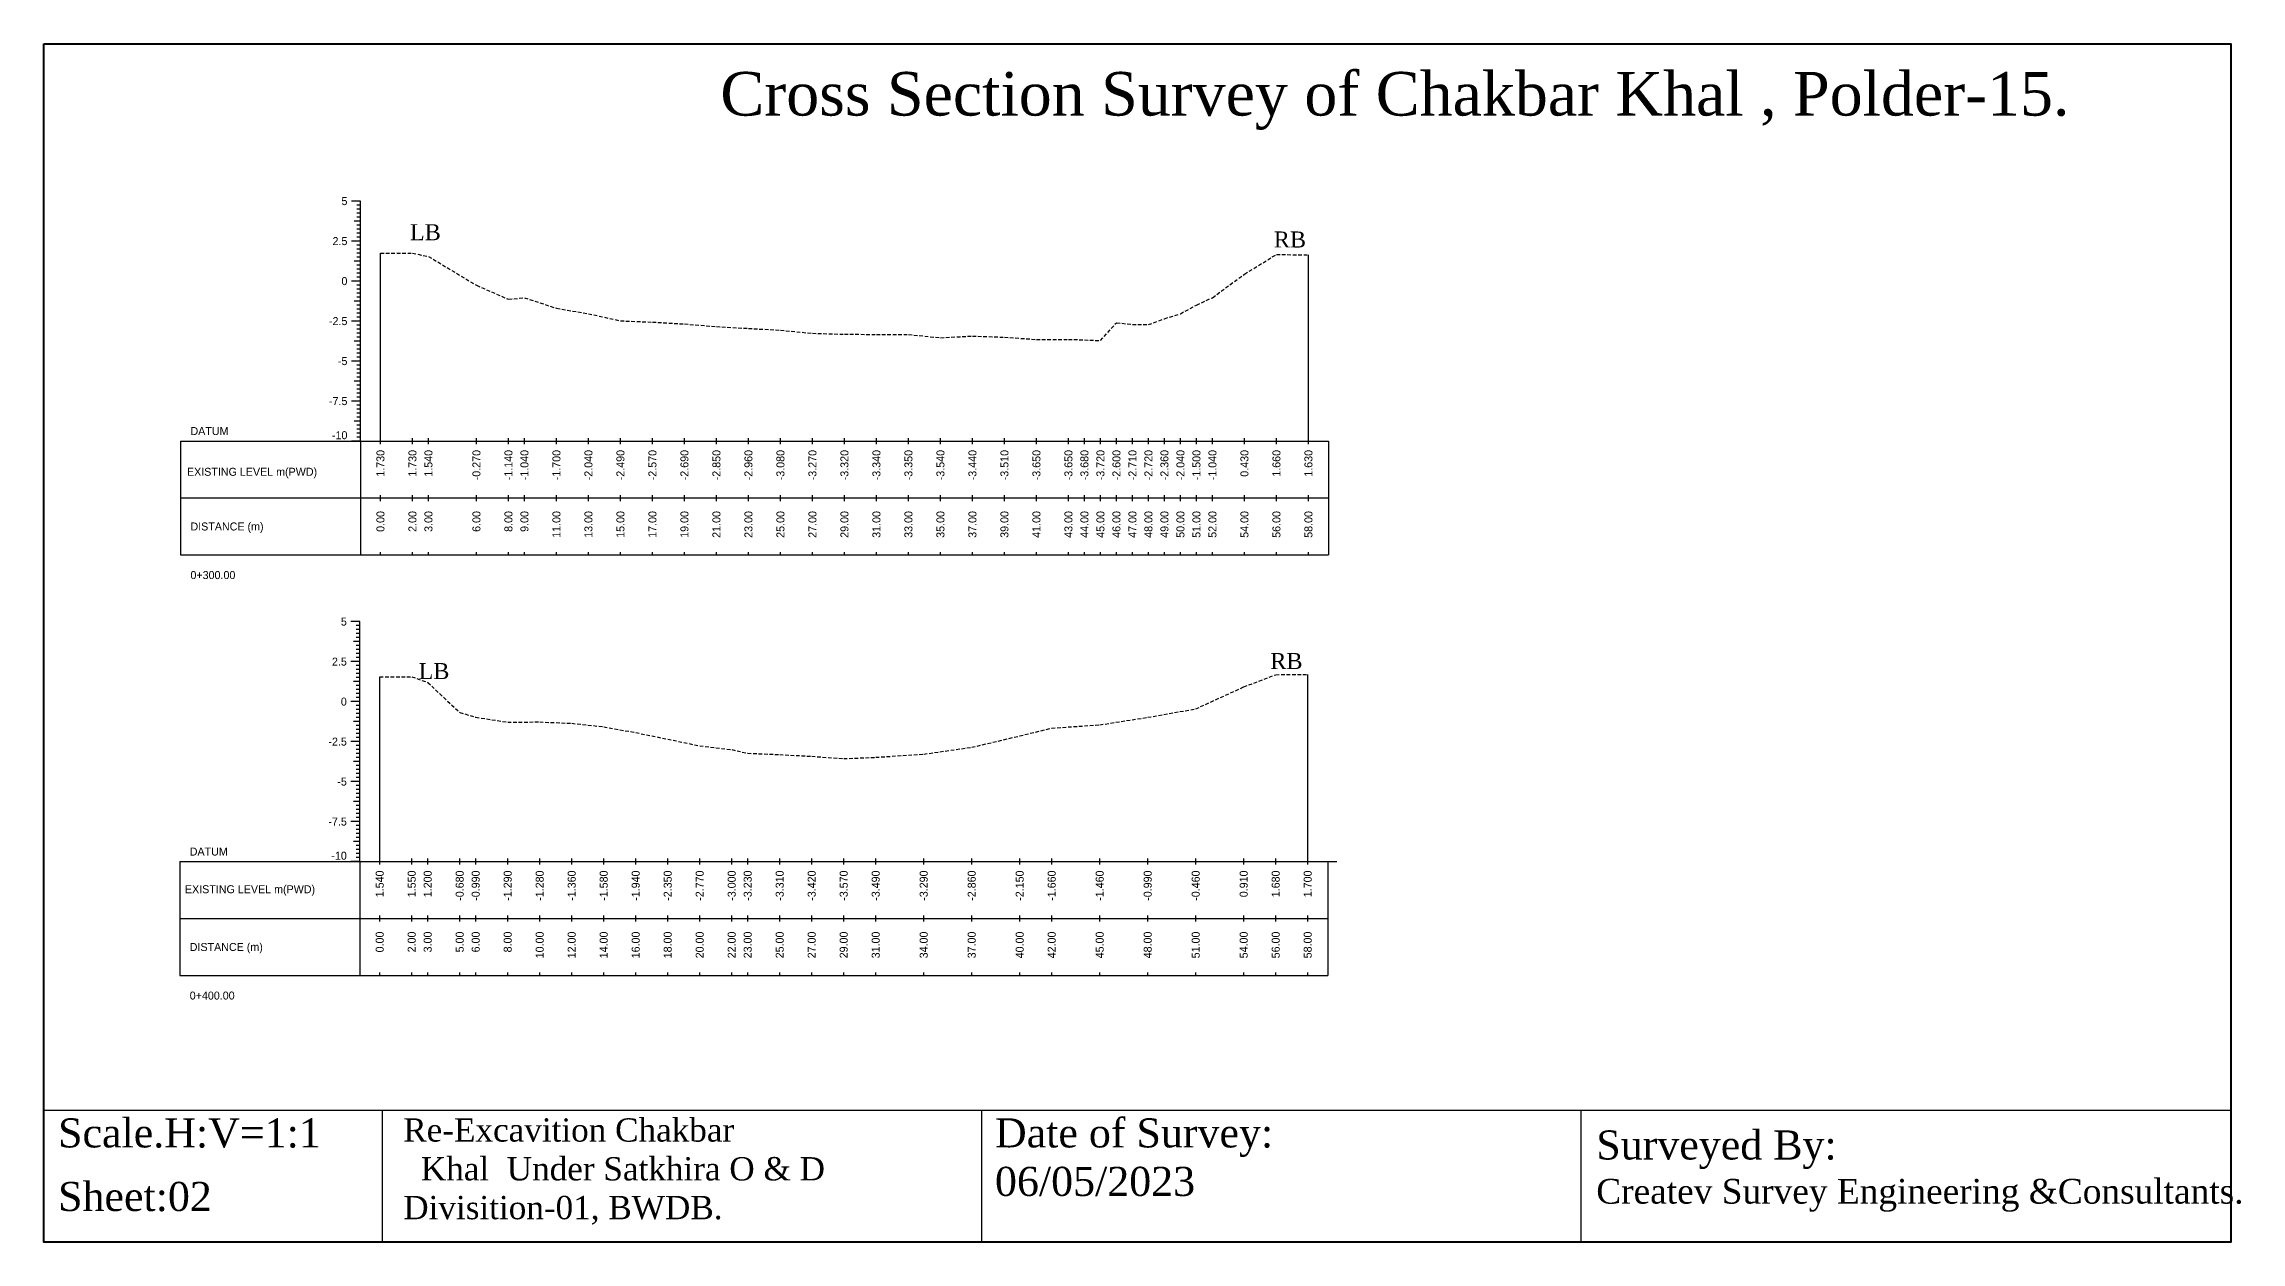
# Model space of a CAD drawing. Header units: inches. Extents: x 6579 to 9220, y -2276 to -1013.
# Drawn here: x 6579.3 to 6730.4, y -1310.6 to -1228.3 of the extents above; entities that cross this region are included whole.
import ezdxf
from ezdxf.enums import TextEntityAlignment as Align

# ---------------------------------------------------------------- set-up
doc = ezdxf.new("R2010")
doc.units = ezdxf.units.IN
doc.header["$MEASUREMENT"] = 0
doc.linetypes.add('HIDDEN', pattern=[0.375, 0.25, -0.125])
doc.layers.add('CS_Drawing', color=7, linetype='Continuous')
doc.layers.add('GL', color=3, linetype='HIDDEN')
doc.styles.add('romans', font='romans.shx')

msp = doc.modelspace()

# ---------------------------------------------------------------- linework, layer by layer
at = {"color": 4, "lineweight": 40}
msp.add_lwpolyline([(6579.35, -1228.26), (6729.69, -1228.26), (6729.69, -1310.63), (6579.35, -1310.63)], close=True, dxfattribs=at)
for points in [[(6729.69, -1228.26), (6729.69, -1310.63)], [(6579.35, -1301.55), (6729.69, -1301.55)], [(6579.35, -1301.55), (6579.35, -1310.63)], [(6602.59, -1301.55), (6602.59, -1310.63)], [(6643.8, -1301.55), (6643.8, -1310.63)], [(6685, -1301.55), (6685, -1310.63)]]:
    msp.add_lwpolyline(points)
at = {"layer": 'CS_Drawing'}
for p, q in [((6601.1, -1239.06), (6600.49, -1239.06)), ((6601.1, -1239.06), (6600.67, -1239.06)), ((6601.1, -1239.06), (6600.86, -1239.06)), ((6601.1, -1239.33), (6600.86, -1239.33)), ((6601.1, -1239.61), (6600.86, -1239.61)), ((6601.1, -1239.88), (6600.86, -1239.88)), ((6601.1, -1255.56), (6601.1, -1239.06)), ((6601.1, -1240.43), (6600.67, -1240.43)), ((6601.1, -1240.16), (6600.86, -1240.16)), ((6601.1, -1240.43), (6600.86, -1240.43)), ((6601.1, -1240.71), (6600.86, -1240.71)), ((6601.1, -1240.98), (6600.86, -1240.98)), ((6601.1, -1241.26), (6600.86, -1241.26)), ((6601.1, -1241.53), (6600.86, -1241.53)), ((6601.1, -1241.81), (6600.49, -1241.81)), ((6601.1, -1241.81), (6600.67, -1241.81)), ((6601.1, -1241.81), (6600.86, -1241.81)), ((6601.1, -1242.08), (6600.86, -1242.08)), ((6601.1, -1242.36), (6600.86, -1242.36)), ((6601.1, -1242.63), (6600.86, -1242.63)), ((6601.1, -1242.91), (6600.86, -1242.91)), ((6602.48, -1255.56), (6602.48, -1242.65)), ((6666.28, -1255.56), (6666.28, -1242.76)), ((6601.1, -1244.56), (6600.49, -1244.56)), ((6601.1, -1243.18), (6600.67, -1243.18)), ((6601.1, -1244.56), (6600.67, -1244.56)), ((6601.1, -1243.18), (6600.86, -1243.18)), ((6601.1, -1243.46), (6600.86, -1243.46)), ((6601.1, -1243.73), (6600.86, -1243.73)), ((6601.1, -1244.01), (6600.86, -1244.01)), ((6601.1, -1244.28), (6600.86, -1244.28)), ((6601.1, -1244.56), (6600.86, -1244.56)), ((6601.1, -1245.93), (6600.67, -1245.93)), ((6601.1, -1244.83), (6600.86, -1244.83)), ((6601.1, -1245.11), (6600.86, -1245.11)), ((6601.1, -1245.38), (6600.86, -1245.38)), ((6601.1, -1245.66), (6600.86, -1245.66)), ((6601.1, -1245.93), (6600.86, -1245.93)), ((6601.1, -1247.31), (6600.49, -1247.31)), ((6601.1, -1247.31), (6600.67, -1247.31)), ((6601.1, -1246.21), (6600.86, -1246.21)), ((6601.1, -1246.48), (6600.86, -1246.48)), ((6601.1, -1246.76), (6600.86, -1246.76)), ((6601.1, -1247.03), (6600.86, -1247.03)), ((6601.1, -1247.31), (6600.86, -1247.31)), ((6601.1, -1247.58), (6600.86, -1247.58)), ((6601.1, -1248.68), (6600.67, -1248.68)), ((6601.1, -1247.86), (6600.86, -1247.86)), ((6601.1, -1248.13), (6600.86, -1248.13)), ((6601.1, -1248.41), (6600.86, -1248.41)), ((6601.1, -1248.68), (6600.86, -1248.68)), ((6601.1, -1248.96), (6600.86, -1248.96)), ((6601.1, -1250.06), (6600.49, -1250.06)), ((6601.1, -1250.06), (6600.67, -1250.06)), ((6601.1, -1249.23), (6600.86, -1249.23)), ((6601.1, -1249.51), (6600.86, -1249.51)), ((6601.1, -1249.78), (6600.86, -1249.78)), ((6601.1, -1250.06), (6600.86, -1250.06)), ((6601.1, -1250.33), (6600.86, -1250.33)), ((6601.1, -1250.61), (6600.86, -1250.61)), ((6601.1, -1251.43), (6600.67, -1251.43)), ((6601.1, -1250.88), (6600.86, -1250.88)), ((6601.1, -1251.16), (6600.86, -1251.16)), ((6601.1, -1251.43), (6600.86, -1251.43)), ((6601.1, -1251.71), (6600.86, -1251.71)), ((6601.1, -1251.98), (6600.86, -1251.98)), ((6601.1, -1252.81), (6600.49, -1252.81)), ((6601.1, -1252.81), (6600.67, -1252.81)), ((6601.1, -1252.26), (6600.86, -1252.26)), ((6601.1, -1252.53), (6600.86, -1252.53)), ((6601.1, -1252.81), (6600.86, -1252.81)), ((6601.1, -1253.08), (6600.86, -1253.08)), ((6601.1, -1253.36), (6600.86, -1253.36)), ((6601.1, -1253.63), (6600.86, -1253.63)), ((6601.1, -1254.18), (6600.67, -1254.18)), ((6601.1, -1253.91), (6600.86, -1253.91)), ((6601.1, -1254.18), (6600.86, -1254.18)), ((6601.1, -1254.46), (6600.86, -1254.46)), ((6601.1, -1254.73), (6600.86, -1254.73)), ((6601.1, -1255.01), (6600.86, -1255.01)), ((6588.73, -1255.56), (6601.1, -1255.56)), ((6588.73, -1255.56), (6588.73, -1263.39)), ((6601.1, -1255.56), (6600.49, -1255.56)), ((6601.1, -1255.56), (6600.67, -1255.56)), ((6601.1, -1255.28), (6600.86, -1255.28)), ((6601.1, -1255.56), (6600.86, -1255.56)), ((6601.1, -1255.56), (6667.65, -1255.56)), ((6601.1, -1255.56), (6601.1, -1263.39)), ((6602.48, -1255.76), (6602.48, -1255.35)), ((6604.68, -1255.76), (6604.68, -1255.35)), ((6605.78, -1255.76), (6605.78, -1255.35)), ((6609.08, -1255.76), (6609.08, -1255.35)), ((6611.28, -1255.76), (6611.28, -1255.35)), ((6612.38, -1255.76), (6612.38, -1255.35)), ((6614.58, -1255.76), (6614.58, -1255.35)), ((6616.78, -1255.76), (6616.78, -1255.35)), ((6618.98, -1255.76), (6618.98, -1255.35)), ((6621.18, -1255.76), (6621.18, -1255.35)), ((6623.38, -1255.76), (6623.38, -1255.35)), ((6625.58, -1255.76), (6625.58, -1255.35)), ((6627.78, -1255.76), (6627.78, -1255.35)), ((6629.98, -1255.76), (6629.98, -1255.35)), ((6632.18, -1255.76), (6632.18, -1255.35)), ((6634.38, -1255.76), (6634.38, -1255.35)), ((6636.58, -1255.76), (6636.58, -1255.35)), ((6638.78, -1255.76), (6638.78, -1255.35)), ((6640.98, -1255.76), (6640.98, -1255.35)), ((6643.18, -1255.76), (6643.18, -1255.35)), ((6645.38, -1255.76), (6645.38, -1255.35)), ((6647.58, -1255.76), (6647.58, -1255.35)), ((6649.78, -1255.76), (6649.78, -1255.35)), ((6650.88, -1255.76), (6650.88, -1255.35)), ((6651.98, -1255.76), (6651.98, -1255.35)), ((6653.08, -1255.76), (6653.08, -1255.35)), ((6654.18, -1255.76), (6654.18, -1255.35)), ((6655.28, -1255.76), (6655.28, -1255.35)), ((6656.38, -1255.76), (6656.38, -1255.35)), ((6657.48, -1255.76), (6657.48, -1255.35)), ((6658.58, -1255.76), (6658.58, -1255.35)), ((6659.68, -1255.76), (6659.68, -1255.35)), ((6661.88, -1255.76), (6661.88, -1255.35)), ((6664.08, -1255.76), (6664.08, -1255.35)), ((6666.28, -1255.76), (6666.28, -1255.35)), ((6667.65, -1255.56), (6667.65, -1263.39)), ((6588.73, -1259.47), (6601.1, -1259.47)), ((6601.1, -1259.47), (6667.65, -1259.47)), ((6601.1, -1259.47), (6667.65, -1259.47)), ((6602.48, -1259.68), (6602.48, -1259.27)), ((6604.68, -1259.68), (6604.68, -1259.27)), ((6605.78, -1259.68), (6605.78, -1259.27)), ((6609.08, -1259.68), (6609.08, -1259.27)), ((6611.28, -1259.68), (6611.28, -1259.27)), ((6612.38, -1259.68), (6612.38, -1259.27)), ((6614.58, -1259.68), (6614.58, -1259.27)), ((6616.78, -1259.68), (6616.78, -1259.27)), ((6618.98, -1259.68), (6618.98, -1259.27)), ((6621.18, -1259.68), (6621.18, -1259.27)), ((6623.38, -1259.68), (6623.38, -1259.27)), ((6625.58, -1259.68), (6625.58, -1259.27)), ((6627.78, -1259.68), (6627.78, -1259.27)), ((6629.98, -1259.68), (6629.98, -1259.27)), ((6632.18, -1259.68), (6632.18, -1259.27)), ((6634.38, -1259.68), (6634.38, -1259.27)), ((6636.58, -1259.68), (6636.58, -1259.27)), ((6638.78, -1259.68), (6638.78, -1259.27)), ((6640.98, -1259.68), (6640.98, -1259.27)), ((6643.18, -1259.68), (6643.18, -1259.27)), ((6645.38, -1259.68), (6645.38, -1259.27)), ((6647.58, -1259.68), (6647.58, -1259.27)), ((6649.78, -1259.68), (6649.78, -1259.27)), ((6650.88, -1259.68), (6650.88, -1259.27)), ((6651.98, -1259.68), (6651.98, -1259.27)), ((6653.08, -1259.68), (6653.08, -1259.27)), ((6654.18, -1259.68), (6654.18, -1259.27)), ((6655.28, -1259.68), (6655.28, -1259.27)), ((6656.38, -1259.68), (6656.38, -1259.27)), ((6657.48, -1259.68), (6657.48, -1259.27)), ((6658.58, -1259.68), (6658.58, -1259.27)), ((6659.68, -1259.68), (6659.68, -1259.27)), ((6661.88, -1259.68), (6661.88, -1259.27)), ((6664.08, -1259.68), (6664.08, -1259.27)), ((6666.28, -1259.68), (6666.28, -1259.27)), ((6588.73, -1263.39), (6601.1, -1263.39)), ((6601.1, -1263.39), (6667.65, -1263.39)), ((6602.48, -1263.39), (6602.48, -1263.19)), ((6604.68, -1263.39), (6604.68, -1263.19)), ((6605.78, -1263.39), (6605.78, -1263.19)), ((6609.08, -1263.39), (6609.08, -1263.19)), ((6611.28, -1263.39), (6611.28, -1263.19)), ((6612.38, -1263.39), (6612.38, -1263.19)), ((6614.58, -1263.39), (6614.58, -1263.19)), ((6616.78, -1263.39), (6616.78, -1263.19)), ((6618.98, -1263.39), (6618.98, -1263.19)), ((6621.18, -1263.39), (6621.18, -1263.19)), ((6623.38, -1263.39), (6623.38, -1263.19)), ((6625.58, -1263.39), (6625.58, -1263.19)), ((6627.78, -1263.39), (6627.78, -1263.19)), ((6629.98, -1263.39), (6629.98, -1263.19)), ((6632.18, -1263.39), (6632.18, -1263.19)), ((6634.38, -1263.39), (6634.38, -1263.19)), ((6636.58, -1263.39), (6636.58, -1263.19)), ((6638.78, -1263.39), (6638.78, -1263.19)), ((6640.98, -1263.39), (6640.98, -1263.19)), ((6643.18, -1263.39), (6643.18, -1263.19)), ((6645.38, -1263.39), (6645.38, -1263.19)), ((6647.58, -1263.39), (6647.58, -1263.19)), ((6649.78, -1263.39), (6649.78, -1263.19)), ((6650.88, -1263.39), (6650.88, -1263.19)), ((6651.98, -1263.39), (6651.98, -1263.19)), ((6653.08, -1263.39), (6653.08, -1263.19)), ((6654.18, -1263.39), (6654.18, -1263.19)), ((6655.28, -1263.39), (6655.28, -1263.19)), ((6656.38, -1263.39), (6656.38, -1263.19)), ((6657.48, -1263.39), (6657.48, -1263.19)), ((6658.58, -1263.39), (6658.58, -1263.19)), ((6659.68, -1263.39), (6659.68, -1263.19)), ((6661.88, -1263.39), (6661.88, -1263.19)), ((6664.08, -1263.39), (6664.08, -1263.19)), ((6666.28, -1263.39), (6666.28, -1263.19)), ((6601.06, -1267.97), (6600.44, -1267.97)), ((6601.06, -1267.97), (6600.63, -1267.97)), ((6601.06, -1267.97), (6600.81, -1267.97)), ((6601.06, -1268.24), (6600.81, -1268.24)), ((6601.06, -1268.52), (6600.81, -1268.52)), ((6601.06, -1268.79), (6600.81, -1268.79)), ((6601.06, -1284.47), (6601.06, -1267.97)), ((6601.06, -1269.34), (6600.63, -1269.34)), ((6601.06, -1269.07), (6600.81, -1269.07)), ((6601.06, -1269.34), (6600.81, -1269.34)), ((6601.06, -1269.62), (6600.81, -1269.62)), ((6601.06, -1269.89), (6600.81, -1269.89)), ((6601.06, -1270.17), (6600.81, -1270.17)), ((6601.06, -1270.72), (6600.44, -1270.72)), ((6601.06, -1270.72), (6600.63, -1270.72)), ((6601.06, -1270.44), (6600.81, -1270.44)), ((6601.06, -1270.72), (6600.81, -1270.72)), ((6601.06, -1270.99), (6600.81, -1270.99)), ((6601.06, -1271.27), (6600.81, -1271.27)), ((6601.06, -1271.54), (6600.81, -1271.54)), ((6601.06, -1271.82), (6600.81, -1271.82)), ((6602.43, -1284.47), (6602.43, -1271.77)), ((6666.23, -1284.47), (6666.23, -1271.6)), ((6601.06, -1272.09), (6600.63, -1272.09)), ((6601.06, -1272.09), (6600.81, -1272.09)), ((6601.06, -1272.37), (6600.81, -1272.37)), ((6601.06, -1272.64), (6600.81, -1272.64)), ((6601.06, -1272.92), (6600.81, -1272.92)), ((6601.06, -1273.19), (6600.81, -1273.19)), ((6601.06, -1273.47), (6600.44, -1273.47)), ((6601.06, -1273.47), (6600.63, -1273.47)), ((6601.06, -1274.84), (6600.63, -1274.84)), ((6601.06, -1273.47), (6600.81, -1273.47)), ((6601.06, -1273.74), (6600.81, -1273.74)), ((6601.06, -1274.02), (6600.81, -1274.02)), ((6601.06, -1274.29), (6600.81, -1274.29)), ((6601.06, -1274.57), (6600.81, -1274.57)), ((6601.06, -1274.84), (6600.81, -1274.84)), ((6601.06, -1276.22), (6600.44, -1276.22)), ((6601.06, -1276.22), (6600.63, -1276.22)), ((6601.06, -1275.12), (6600.81, -1275.12)), ((6601.06, -1275.39), (6600.81, -1275.39)), ((6601.06, -1275.67), (6600.81, -1275.67)), ((6601.06, -1275.94), (6600.81, -1275.94)), ((6601.06, -1276.22), (6600.81, -1276.22)), ((6601.06, -1277.59), (6600.63, -1277.59)), ((6601.06, -1276.49), (6600.81, -1276.49)), ((6601.06, -1276.77), (6600.81, -1276.77)), ((6601.06, -1277.04), (6600.81, -1277.04)), ((6601.06, -1277.32), (6600.81, -1277.32)), ((6601.06, -1277.59), (6600.81, -1277.59)), ((6601.06, -1277.87), (6600.81, -1277.87)), ((6601.06, -1278.97), (6600.44, -1278.97)), ((6601.06, -1278.97), (6600.63, -1278.97)), ((6601.06, -1278.14), (6600.81, -1278.14)), ((6601.06, -1278.42), (6600.81, -1278.42)), ((6601.06, -1278.69), (6600.81, -1278.69)), ((6601.06, -1278.97), (6600.81, -1278.97)), ((6601.06, -1279.24), (6600.81, -1279.24)), ((6601.06, -1280.34), (6600.63, -1280.34)), ((6601.06, -1279.52), (6600.81, -1279.52)), ((6601.06, -1279.79), (6600.81, -1279.79)), ((6601.06, -1280.07), (6600.81, -1280.07)), ((6601.06, -1280.34), (6600.81, -1280.34)), ((6601.06, -1280.62), (6600.81, -1280.62)), ((6601.06, -1280.89), (6600.81, -1280.89)), ((6601.06, -1281.72), (6600.44, -1281.72)), ((6601.06, -1281.72), (6600.63, -1281.72)), ((6601.06, -1281.17), (6600.81, -1281.17)), ((6601.06, -1281.44), (6600.81, -1281.44)), ((6601.06, -1281.72), (6600.81, -1281.72)), ((6601.06, -1281.99), (6600.81, -1281.99)), ((6601.06, -1282.27), (6600.81, -1282.27)), ((6601.06, -1283.09), (6600.63, -1283.09)), ((6601.06, -1282.54), (6600.81, -1282.54)), ((6601.06, -1282.82), (6600.81, -1282.82)), ((6601.06, -1283.09), (6600.81, -1283.09)), ((6601.06, -1283.37), (6600.81, -1283.37)), ((6601.06, -1283.64), (6600.81, -1283.64)), ((6601.06, -1283.92), (6600.81, -1283.92)), ((6588.68, -1284.47), (6601.06, -1284.47)), ((6588.68, -1284.47), (6588.68, -1292.3)), ((6601.06, -1284.47), (6600.44, -1284.47)), ((6601.06, -1284.47), (6600.63, -1284.47)), ((6601.06, -1284.19), (6600.81, -1284.19)), ((6601.06, -1284.47), (6600.81, -1284.47)), ((6601.06, -1284.47), (6667.61, -1284.47)), ((6601.06, -1284.47), (6601.06, -1292.3)), ((6602.43, -1284.67), (6602.43, -1284.26)), ((6604.63, -1284.67), (6604.63, -1284.26)), ((6605.73, -1284.67), (6605.73, -1284.26)), ((6607.93, -1284.67), (6607.93, -1284.26)), ((6609.03, -1284.67), (6609.03, -1284.26)), ((6611.23, -1284.67), (6611.23, -1284.26)), ((6613.43, -1284.67), (6613.43, -1284.26)), ((6615.63, -1284.67), (6615.63, -1284.26)), ((6617.83, -1284.67), (6617.83, -1284.26)), ((6620.03, -1284.67), (6620.03, -1284.26)), ((6622.23, -1284.67), (6622.23, -1284.26)), ((6624.43, -1284.67), (6624.43, -1284.26)), ((6626.63, -1284.67), (6626.63, -1284.26)), ((6627.73, -1284.67), (6627.73, -1284.26)), ((6629.93, -1284.67), (6629.93, -1284.26)), ((6632.13, -1284.67), (6632.13, -1284.26)), ((6634.33, -1284.67), (6634.33, -1284.26)), ((6636.53, -1284.67), (6636.53, -1284.26)), ((6639.83, -1284.67), (6639.83, -1284.26)), ((6643.13, -1284.67), (6643.13, -1284.26)), ((6646.43, -1284.67), (6646.43, -1284.26)), ((6648.63, -1284.67), (6648.63, -1284.26)), ((6651.93, -1284.67), (6651.93, -1284.26)), ((6655.23, -1284.67), (6655.23, -1284.26)), ((6658.53, -1284.67), (6658.53, -1284.26)), ((6661.83, -1284.67), (6661.83, -1284.26)), ((6664.03, -1284.67), (6664.03, -1284.26)), ((6666.23, -1284.67), (6666.23, -1284.26)), ((6667.61, -1284.47), (6668.23, -1284.47)), ((6667.61, -1284.47), (6668.04, -1284.47)), ((6667.61, -1284.47), (6667.86, -1284.47)), ((6667.61, -1284.47), (6667.61, -1292.3)), ((6588.68, -1288.38), (6601.06, -1288.38)), ((6601.06, -1288.38), (6667.61, -1288.38)), ((6601.06, -1288.38), (6667.61, -1288.38)), ((6602.43, -1288.59), (6602.43, -1288.18)), ((6604.63, -1288.59), (6604.63, -1288.18)), ((6605.73, -1288.59), (6605.73, -1288.18)), ((6607.93, -1288.59), (6607.93, -1288.18)), ((6609.03, -1288.59), (6609.03, -1288.18)), ((6611.23, -1288.59), (6611.23, -1288.18)), ((6613.43, -1288.59), (6613.43, -1288.18)), ((6615.63, -1288.59), (6615.63, -1288.18)), ((6617.83, -1288.59), (6617.83, -1288.18)), ((6620.03, -1288.59), (6620.03, -1288.18)), ((6622.23, -1288.59), (6622.23, -1288.18)), ((6624.43, -1288.59), (6624.43, -1288.18)), ((6626.63, -1288.59), (6626.63, -1288.18)), ((6627.73, -1288.59), (6627.73, -1288.18)), ((6629.93, -1288.59), (6629.93, -1288.18)), ((6632.13, -1288.59), (6632.13, -1288.18)), ((6634.33, -1288.59), (6634.33, -1288.18)), ((6636.53, -1288.59), (6636.53, -1288.18)), ((6639.83, -1288.59), (6639.83, -1288.18)), ((6643.13, -1288.59), (6643.13, -1288.18)), ((6646.43, -1288.59), (6646.43, -1288.18)), ((6648.63, -1288.59), (6648.63, -1288.18)), ((6651.93, -1288.59), (6651.93, -1288.18)), ((6655.23, -1288.59), (6655.23, -1288.18)), ((6658.53, -1288.59), (6658.53, -1288.18)), ((6661.83, -1288.59), (6661.83, -1288.18)), ((6664.03, -1288.59), (6664.03, -1288.18)), ((6666.23, -1288.59), (6666.23, -1288.18)), ((6588.68, -1292.3), (6601.06, -1292.3)), ((6601.06, -1292.3), (6667.61, -1292.3)), ((6602.43, -1292.3), (6602.43, -1292.1)), ((6604.63, -1292.3), (6604.63, -1292.1)), ((6605.73, -1292.3), (6605.73, -1292.1)), ((6607.93, -1292.3), (6607.93, -1292.1)), ((6609.03, -1292.3), (6609.03, -1292.1)), ((6611.23, -1292.3), (6611.23, -1292.1)), ((6613.43, -1292.3), (6613.43, -1292.1)), ((6615.63, -1292.3), (6615.63, -1292.1)), ((6617.83, -1292.3), (6617.83, -1292.1)), ((6620.03, -1292.3), (6620.03, -1292.1)), ((6622.23, -1292.3), (6622.23, -1292.1)), ((6624.43, -1292.3), (6624.43, -1292.1)), ((6626.63, -1292.3), (6626.63, -1292.1)), ((6627.73, -1292.3), (6627.73, -1292.1)), ((6629.93, -1292.3), (6629.93, -1292.1)), ((6632.13, -1292.3), (6632.13, -1292.1)), ((6634.33, -1292.3), (6634.33, -1292.1)), ((6636.53, -1292.3), (6636.53, -1292.1)), ((6639.83, -1292.3), (6639.83, -1292.1)), ((6643.13, -1292.3), (6643.13, -1292.1)), ((6646.43, -1292.3), (6646.43, -1292.1)), ((6648.63, -1292.3), (6648.63, -1292.1)), ((6651.93, -1292.3), (6651.93, -1292.1)), ((6655.23, -1292.3), (6655.23, -1292.1)), ((6658.53, -1292.3), (6658.53, -1292.1)), ((6661.83, -1292.3), (6661.83, -1292.1)), ((6664.03, -1292.3), (6664.03, -1292.1)), ((6666.23, -1292.3), (6666.23, -1292.1))]:
    msp.add_line(p, q, dxfattribs=at)
at = {"layer": 'GL'}
for points in [[(6602.48, -1242.65), (6604.68, -1242.65), (6605.78, -1242.86), (6609.08, -1244.85), (6611.28, -1245.81), (6612.38, -1245.7), (6614.58, -1246.43), (6616.78, -1246.8), (6618.98, -1247.29), (6621.18, -1247.38), (6623.38, -1247.51), (6625.58, -1247.69), (6627.78, -1247.81), (6629.98, -1247.94), (6632.18, -1248.15), (6634.38, -1248.21), (6636.58, -1248.23), (6638.78, -1248.24), (6640.98, -1248.45), (6643.18, -1248.34), (6645.38, -1248.42), (6647.58, -1248.57), (6649.78, -1248.57), (6650.88, -1248.6), (6651.98, -1248.65), (6653.08, -1247.42), (6654.18, -1247.54), (6655.28, -1247.55), (6656.38, -1247.15), (6657.48, -1246.8), (6658.58, -1246.21), (6659.68, -1245.7), (6661.88, -1244.08), (6664.08, -1242.73), (6666.28, -1242.76)], [(6602.43, -1271.77), (6604.63, -1271.76), (6605.73, -1272.15), (6607.93, -1274.21), (6609.03, -1274.55), (6611.23, -1274.88), (6613.43, -1274.87), (6615.63, -1274.96), (6617.83, -1275.2), (6620.03, -1275.6), (6622.23, -1276.05), (6624.43, -1276.51), (6626.63, -1276.77), (6627.73, -1277.02), (6629.93, -1277.11), (6632.13, -1277.23), (6634.33, -1277.39), (6636.53, -1277.3), (6639.83, -1277.08), (6643.13, -1276.61), (6646.43, -1275.83), (6648.63, -1275.29), (6651.93, -1275.07), (6655.23, -1274.55), (6658.53, -1273.97), (6661.83, -1272.46), (6664.03, -1271.62), (6666.23, -1271.6)]]:
    msp.add_lwpolyline(points, dxfattribs=at)

# ---------------------------------------------------------------- texts
at = {"attachment_point": 1, "style": 'romans'}
for s, insert, char_height, width in [('{\\fTimes New Roman|b0|i0|c0|p18;Cross Section Survey of Chakbar Khal , Polder-15.}', (6625.85, -1230.18), 3, 89.3868), ('{\\fTimes New Roman|b0|i0|c0|p18;LB}', (6604.51, -1240.65), 1.1, 289.7464), ('{\\fTimes New Roman|b0|i0|c0|p18;RB}', (6663.9, -1241.15), 1.1, 289.7464), ('{\\fTimes New Roman|b0|i0|c0|p18;RB}', (6663.66, -1270.13), 1.1, 289.7464), ('{\\fTimes New Roman|b0|i0|c0|p18;LB}', (6605.1, -1270.82), 1.1, 289.7464), ('{\\fTimes New Roman|b0|i0|c0|p18;Scale.H:V=1:1}', (6580.32, -1302.12), 2, 22.2708), ('{\\fTimes New Roman|b0|i0|c0|p18;Re-Excavition Chakbar \\P  Khal  Under Satkhira O & D    Divisition-01, BWDB.}', (6604.05, -1302.12), 1.6, 38.8405), ('{\\fTimes New Roman|b0|i0|c0|p18;Date of Survey: 06/05/2023}', (6644.73, -1302.12), 2, 22.2708), ('{\\fTimes New Roman|b0|i0|c0|p18;Surveyed By:                                     \\H0.85x;Createv Survey Engineering &Consultants.}', (6686.07, -1302.95), 2, 45.2193), ('{\\fTimes New Roman|b0|i0|c0|p18;Sheet:02}', (6580.32, -1306.49), 2, 38.8405)]:
    msp.add_mtext(s, dxfattribs=dict(at, insert=insert, char_height=char_height, width=width))
at = {"layer": 'CS_Drawing'}
for s, p in [('5', (6600.21, -1239.06)), ('2.5', (6600.21, -1241.81)), ('0', (6600.21, -1244.56)), ('-2.5', (6600.21, -1247.31)), ('-5', (6600.21, -1250.06)), ('-7.5', (6600.21, -1252.81)), ('5', (6600.17, -1267.97)), ('2.5', (6600.17, -1270.72)), ('0', (6600.17, -1273.47)), ('-2.5', (6600.17, -1276.22)), ('-5', (6600.17, -1278.97)), ('-7.5', (6600.17, -1281.72))]:
    msp.add_text(s, height=0.55, dxfattribs=at).set_placement(p, align=Align.MIDDLE_RIGHT)
for s, p in [('DATUM', (6589.42, -1254.87)), ('EXISTING LEVEL m(PWD)', (6589.18, -1257.67)), ('DISTANCE (m)', (6589.42, -1261.43)), ('0+300.00', (6589.42, -1264.77)), ('DATUM', (6589.37, -1283.78)), ('EXISTING LEVEL m(PWD)', (6589.04, -1286.37)), ('DISTANCE (m)', (6589.37, -1290.34)), ('0+400.00', (6589.37, -1293.68))]:
    msp.add_text(s, height=0.55, dxfattribs=at).set_placement(p, align=Align.MIDDLE_LEFT)
for p in [(6600.21, -1255.43), (6600.17, -1284.34)]:
    msp.add_text('-10', height=0.55, dxfattribs=at).set_placement(p, align=Align.RIGHT)
for s, p in [('1.730', (6602.48, -1256.17)), ('1.730', (6604.68, -1256.17)), ('1.540', (6605.78, -1256.17)), ('-0.270', (6609.08, -1256.17)), ('-1.140', (6611.28, -1256.17)), ('-1.040', (6612.38, -1256.17)), ('-1.700', (6614.58, -1256.17)), ('-2.040', (6616.78, -1256.17)), ('-2.490', (6618.98, -1256.17)), ('-2.570', (6621.18, -1256.17)), ('-2.690', (6623.38, -1256.17)), ('-2.850', (6625.58, -1256.17)), ('-2.960', (6627.78, -1256.17)), ('-3.080', (6629.98, -1256.17)), ('-3.270', (6632.18, -1256.17)), ('-3.320', (6634.38, -1256.17)), ('-3.340', (6636.58, -1256.17)), ('-3.350', (6638.78, -1256.17)), ('-3.540', (6640.98, -1256.17)), ('-3.440', (6643.18, -1256.17)), ('-3.510', (6645.38, -1256.17)), ('-3.650', (6647.58, -1256.17)), ('-3.650', (6649.78, -1256.17)), ('-3.680', (6650.88, -1256.17)), ('-3.720', (6651.98, -1256.17)), ('-2.600', (6653.08, -1256.17)), ('-2.710', (6654.18, -1256.17)), ('-2.720', (6655.28, -1256.17)), ('-2.360', (6656.38, -1256.17)), ('-2.040', (6657.48, -1256.17)), ('-1.500', (6658.58, -1256.17)), ('-1.040', (6659.68, -1256.17)), ('0.430', (6661.88, -1256.17)), ('1.660', (6664.08, -1256.17)), ('1.630', (6666.28, -1256.17)), ('0.00', (6602.48, -1260.37)), ('2.00', (6604.68, -1260.37)), ('3.00', (6605.78, -1260.37)), ('6.00', (6609.08, -1260.37)), ('8.00', (6611.28, -1260.37)), ('9.00', (6612.38, -1260.37)), ('11.00', (6614.58, -1260.37)), ('13.00', (6616.78, -1260.37)), ('15.00', (6618.98, -1260.37)), ('17.00', (6621.18, -1260.37)), ('19.00', (6623.38, -1260.37)), ('21.00', (6625.58, -1260.37)), ('23.00', (6627.78, -1260.37)), ('25.00', (6629.98, -1260.37)), ('27.00', (6632.18, -1260.37)), ('29.00', (6634.38, -1260.37)), ('31.00', (6636.58, -1260.37)), ('33.00', (6638.78, -1260.37)), ('35.00', (6640.98, -1260.37)), ('37.00', (6643.18, -1260.37)), ('39.00', (6645.38, -1260.37)), ('41.00', (6647.58, -1260.37)), ('43.00', (6649.78, -1260.37)), ('44.00', (6650.88, -1260.37)), ('45.00', (6651.98, -1260.37)), ('46.00', (6653.08, -1260.37)), ('47.00', (6654.18, -1260.37)), ('48.00', (6655.28, -1260.37)), ('49.00', (6656.38, -1260.37)), ('50.00', (6657.48, -1260.37)), ('51.00', (6658.58, -1260.37)), ('52.00', (6659.68, -1260.37)), ('54.00', (6661.88, -1260.37)), ('56.00', (6664.08, -1260.37)), ('58.00', (6666.28, -1260.37)), ('1.540', (6602.43, -1285.08)), ('1.550', (6604.63, -1285.08)), ('1.200', (6605.73, -1285.08)), ('-0.680', (6607.93, -1285.08)), ('-0.990', (6609.03, -1285.08)), ('-1.290', (6611.23, -1285.08)), ('-1.280', (6613.43, -1285.08)), ('-1.360', (6615.63, -1285.08)), ('-1.580', (6617.83, -1285.08)), ('-1.940', (6620.03, -1285.08)), ('-2.350', (6622.23, -1285.08)), ('-2.770', (6624.43, -1285.08)), ('-3.000', (6626.63, -1285.08)), ('-3.230', (6627.73, -1285.08)), ('-3.310', (6629.93, -1285.08)), ('-3.420', (6632.13, -1285.08)), ('-3.570', (6634.33, -1285.08)), ('-3.490', (6636.53, -1285.08)), ('-3.290', (6639.83, -1285.08)), ('-2.860', (6643.13, -1285.08)), ('-2.150', (6646.43, -1285.08)), ('-1.660', (6648.63, -1285.08)), ('-1.460', (6651.93, -1285.08)), ('-0.990', (6655.23, -1285.08)), ('-0.460', (6658.53, -1285.08)), ('0.910', (6661.83, -1285.08)), ('1.680', (6664.03, -1285.08)), ('1.700', (6666.23, -1285.08)), ('0.00', (6602.43, -1289.28)), ('2.00', (6604.63, -1289.28)), ('3.00', (6605.73, -1289.28)), ('5.00', (6607.93, -1289.28)), ('6.00', (6609.03, -1289.28)), ('8.00', (6611.23, -1289.28)), ('10.00', (6613.43, -1289.28)), ('12.00', (6615.63, -1289.28)), ('14.00', (6617.83, -1289.28)), ('16.00', (6620.03, -1289.28)), ('18.00', (6622.23, -1289.28)), ('20.00', (6624.43, -1289.28)), ('22.00', (6626.63, -1289.28)), ('23.00', (6627.73, -1289.28)), ('25.00', (6629.93, -1289.28)), ('27.00', (6632.13, -1289.28)), ('29.00', (6634.33, -1289.28)), ('31.00', (6636.53, -1289.28)), ('34.00', (6639.83, -1289.28)), ('37.00', (6643.13, -1289.28)), ('40.00', (6646.43, -1289.28)), ('42.00', (6648.63, -1289.28)), ('45.00', (6651.93, -1289.28)), ('48.00', (6655.23, -1289.28)), ('51.00', (6658.53, -1289.28)), ('54.00', (6661.83, -1289.28)), ('56.00', (6664.03, -1289.28)), ('58.00', (6666.23, -1289.28))]:
    msp.add_text(s, height=0.55, rotation=90, dxfattribs=at).set_placement(p, align=Align.MIDDLE_RIGHT)

doc.saveas('drawing.dxf')
